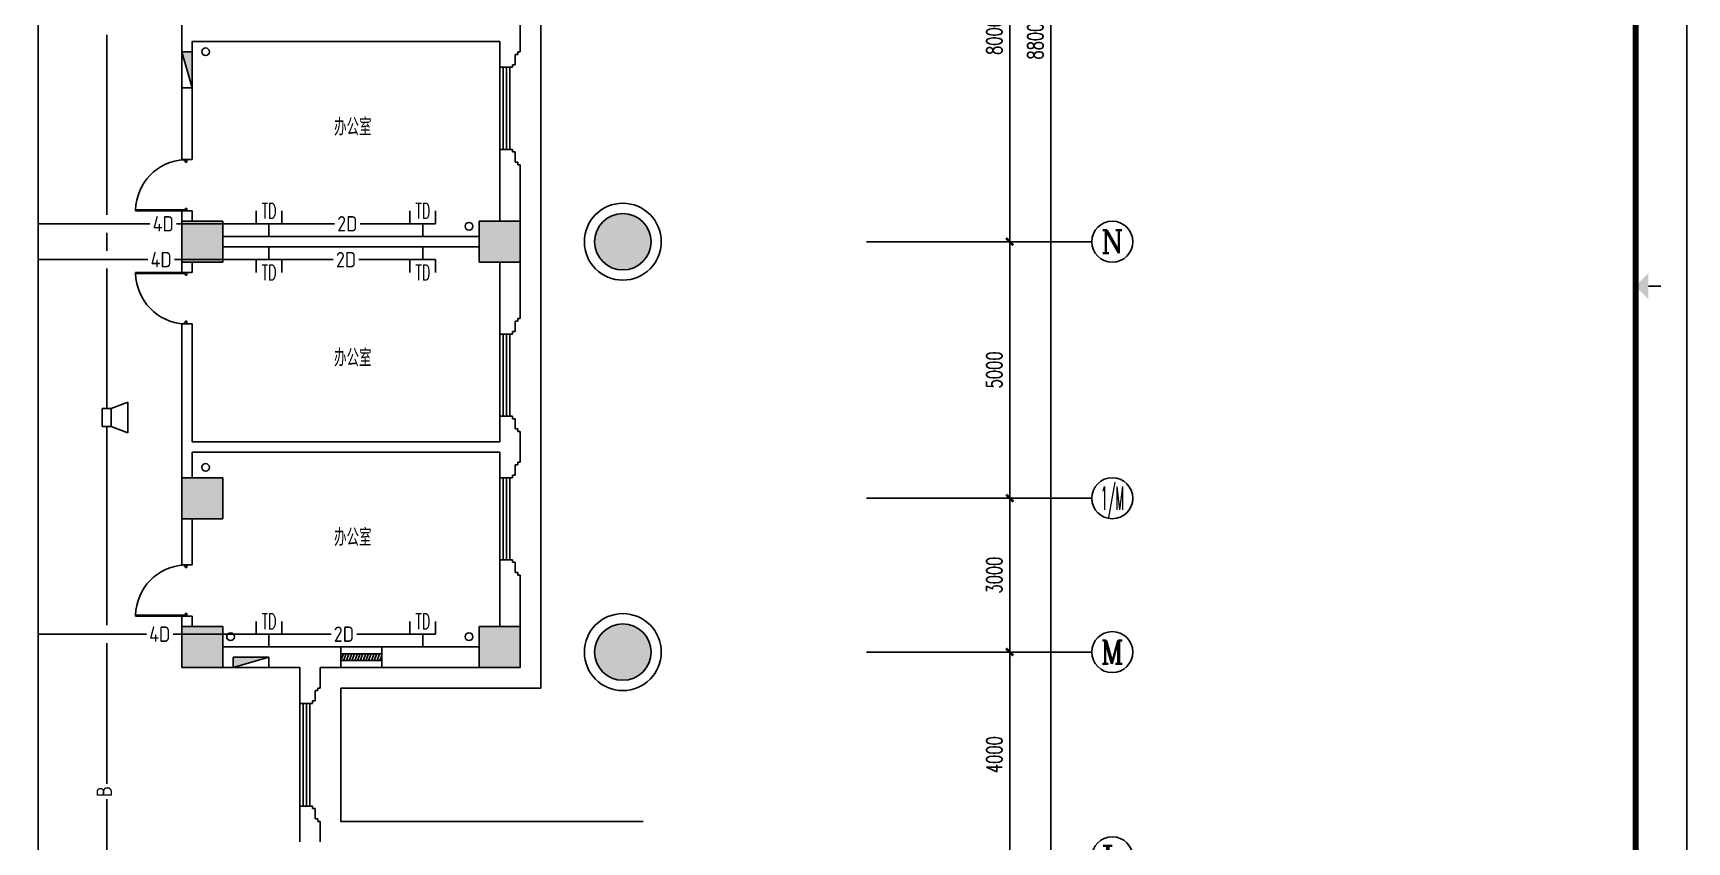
# Model space of a CAD drawing. Extents: x 190999 to 834799, y -200814 to 215286.
# Drawn here: x 802549 to 834799, y 85604 to 101371 of the extents above; entities that cross this region are included whole.
import ezdxf
from ezdxf.enums import TextEntityAlignment as Align

# ---------------------------------------------------------------- set-up
doc = ezdxf.new("R2010")
doc.units = 0
doc.header["$LTSCALE"] = 1000
doc.header["$MEASUREMENT"] = 0
for name, color, linetype in [('00-EQUIP', 3, 'Continuous'), ('00-SIG_TEXT', 7, 'Continuous'), ('00-WIRE-4', 6, 'Continuous'), ('A-墙线', 2, 'Continuous'), ('A-外包装修', 250, 'Continuous'), ('A-外窗', 145, 'Continuous'), ('A-门', 167, 'Continuous'), ('AXIS', 3, 'Continuous'), ('AXIS_TEXT', 7, 'Continuous'), ('COLUMN', 2, 'Continuous'), ('EQUIP_消火栓', 6, 'Continuous'), ('PUB_HATCH', 250, 'Continuous'), ('WALL', 4, 'Continuous'), ('WINDOW', 7, 'Continuous'), ('图框', 189, 'Continuous'), ('房间名称', 7, 'Continuous'), ('桥架', 1, 'Continuous'), ('雨水管', 3, 'Continuous')]:
    doc.layers.add(name, color=color, linetype=linetype)
doc.styles.add('-GBCBIGGBENOR', font='GBENOR.shx', dxfattribs={"bigfont": 'GBCBIG.shx'})
doc.styles.add('_COMPLEX', font='COMPLEX.shx', dxfattribs={"width": 0.5})
doc.styles.add('_TCH_AXIS', font='COMPLEX', dxfattribs={"bigfont": 'GBCBIG'})
doc.styles.add('_TCH_DIM', font='SIMPLEX', dxfattribs={"bigfont": 'GBCBIG'})
doc.styles.add('COMPLEX', font='COMPLEX')
doc.styles.add('DIM_FONT', font='SIMPLEX', dxfattribs={"width": 0.7, "bigfont": 'GBCBIG'})
doc.styles.get("Standard").update_dxf_attribs({"font": 'simhei.ttf'})
doc.dimstyles.new('DIMN', dxfattribs={"dimtxt": 300, "dimasz": 100, "dimexe": 250, "dimexo": 300, "dimgap": 150, "dimtad": 1, "dimdec": 0, "dimzin": 0, "dimdsep": 46, "dimtxsty": 'DIM_FONT', "dimblk": 'ARCHTICK', "dimcen": 0.09, "dimclrt": 7, "dimazin": 2, "dimtfac": 1, "dimtdec": 0, "dimtix": 1, "dimtmove": 2, "dimatfit": 3, "dimfxl": 0, "dimtolj": 1, "dimtzin": 0, "dimarcsym": 0})

# ---------------------------------------------------------------- blocks, each defined once
blk = doc.blocks.new('TJAD_TK_A0')
at = {"layer": '图框'}
blk.add_line((2162, 399.3), (973, 399.3), dxfattribs=at)
at = {"layer": '图框', "const_width": 0.3}
blk.add_lwpolyline([(1567.5, 391.74), (1567.5, 394.24)], dxfattribs=at)
at = {"layer": '图框', "const_width": 1.2}
blk.add_lwpolyline([(2152, -431.7), (2152, 389.3), (998, 389.3), (998, -431.7)], close=True, dxfattribs=at)
at = {"layer": '图框'}
blk.add_solid([(1565, 391.74), (1570, 391.74), (1567.5, 389.24)], dxfattribs=at)
blk = doc.blocks.new('$TwtSys$00000434')
for p, q in [((-0.5, 0.5), (-0.5, -0.5)), ((-0.5, -0.5), (0.5, 0.5)), ((0.5, 0.5), (-0.5, 0.5)), ((0.5, -0.5), (0.5, 0.5)), ((-0.5, -0.5), (0.5, -0.5))]:
    blk.add_line(p, q)
blk.add_solid([(0.5, -0.5), (0.5, 0.5), (-0.5, -0.5)])
blk = doc.blocks.new('m1000')
at = {"layer": 'A-墙线'}
for p, q in [((0, 0), (0, 200)), ((1000, 0), (1000, 200))]:
    blk.add_line(p, q, dxfattribs=at)
at = {"layer": 'A-门'}
for p, q in [((0, 1100), (0, 100)), ((0, 1100), (20, 1100)), ((20, 1100), (20, 150)), ((0, 150), (30, 150)), ((0, 100), (50, 100)), ((30, 150), (30, 130)), ((30, 130), (50, 130)), ((50, 130), (50, 100)), ((950, 130), (950, 100)), ((970, 130), (950, 130)), ((1000, 100), (950, 100)), ((970, 150), (970, 130)), ((1000, 150), (970, 150)), ((1000, 150), (1000, 100))]:
    blk.add_line(p, q, dxfattribs=at)
blk.add_arc((0, 100), 1000, 2.866, 88.854, dxfattribs=at)
blk = doc.blocks.new('$WINLIB2D$00000039')
at = {"color": 0}
for p, q in [((0.5, 0.5), (-0.5, 0.5)), ((-0.5, 0.167), (0.5, 0.167)), ((-0.452, -0.167), (-0.5, 0.084)), ((-0.384, -0.167), (-0.448, 0.167)), ((-0.316, -0.167), (-0.38, 0.167)), ((-0.248, -0.167), (-0.312, 0.167)), ((-0.18, -0.167), (-0.244, 0.167)), ((-0.112, -0.167), (-0.176, 0.167)), ((-0.044, -0.167), (-0.108, 0.167)), ((0.024, -0.167), (-0.04, 0.167)), ((0.092, -0.167), (0.028, 0.167)), ((0.16, -0.167), (0.096, 0.167)), ((0.228, -0.167), (0.164, 0.167)), ((0.296, -0.167), (0.232, 0.167)), ((0.364, -0.167), (0.3, 0.167)), ((0.432, -0.167), (0.368, 0.167)), ((0.5, -0.167), (0.436, 0.167)), ((-0.5, -0.167), (0.5, -0.167)), ((0.5, -0.5), (-0.5, -0.5))]:
    blk.add_line(p, q, dxfattribs=at)
blk = doc.blocks.new('_ArchTick')
at = {"const_width": 0.5}
blk.add_lwpolyline([(-0.7, -0.7), (0.7, 0.7)], dxfattribs=at)
blk = doc.blocks.new('*D559')
at = {"layer": 'AXIS', "color": 0, "lineweight": -2}
for p, q in [((820799, 89304), (821843, 89304)), ((821593, 85304), (821593, 89304)), ((820799, 85304), (821843, 85304))]:
    blk.add_line(p, q, dxfattribs=at)
at = {"layer": 'Defpoints', "color": 0}
for p in [(820499, 89304), (821593, 89304), (820499, 85304)]:
    blk.add_point(p, dxfattribs=at)
at = {"layer": 'AXIS', "color": 0, "lineweight": -2, "xscale": 100, "yscale": 100, "zscale": 100}
for p, rotation in [((821593, 89304), 90), ((821593, 85304), 270)]:
    blk.add_blockref('_ArchTick', p, dxfattribs=dict(at, rotation=rotation))
at = {"layer": 'AXIS', "color": 7, "insert": (821293, 87304), "char_height": 300, "attachment_point": 5, "rotation": 90, "style": 'DIM_FONT'}
blk.add_mtext('\\A1;4000', dxfattribs=at)
blk = doc.blocks.new('*D560')
at = {"layer": 'AXIS', "color": 0, "lineweight": -2}
for p, q in [((820799, 92304), (821843, 92304)), ((821593, 89304), (821593, 92304)), ((820799, 89304), (821843, 89304))]:
    blk.add_line(p, q, dxfattribs=at)
at = {"layer": 'Defpoints', "color": 0}
for p in [(820499, 92304), (821593, 92304), (820499, 89304)]:
    blk.add_point(p, dxfattribs=at)
at = {"layer": 'AXIS', "color": 0, "lineweight": -2, "xscale": 100, "yscale": 100, "zscale": 100}
for p, rotation in [((821593, 92304), 90), ((821593, 89304), 270)]:
    blk.add_blockref('_ArchTick', p, dxfattribs=dict(at, rotation=rotation))
at = {"layer": 'AXIS', "color": 7, "insert": (821293, 90804), "char_height": 300, "attachment_point": 5, "rotation": 90, "style": 'DIM_FONT'}
blk.add_mtext('\\A1;3000', dxfattribs=at)
blk = doc.blocks.new('*D561')
at = {"layer": 'AXIS', "color": 0, "lineweight": -2}
for p, q in [((820799, 97304), (821843, 97304)), ((821593, 92304), (821593, 97304)), ((820799, 92304), (821843, 92304))]:
    blk.add_line(p, q, dxfattribs=at)
at = {"layer": 'Defpoints', "color": 0}
for p in [(820499, 97304), (821593, 97304), (820499, 92304)]:
    blk.add_point(p, dxfattribs=at)
at = {"layer": 'AXIS', "color": 0, "lineweight": -2, "xscale": 100, "yscale": 100, "zscale": 100}
for p, rotation in [((821593, 97304), 90), ((821593, 92304), 270)]:
    blk.add_blockref('_ArchTick', p, dxfattribs=dict(at, rotation=rotation))
at = {"layer": 'AXIS', "color": 7, "insert": (821293, 94804), "char_height": 300, "attachment_point": 5, "rotation": 90, "style": 'DIM_FONT'}
blk.add_mtext('\\A1;5000', dxfattribs=at)
blk = doc.blocks.new('*D562')
at = {"layer": 'AXIS', "color": 0, "lineweight": -2}
for p, q in [((820799, 105304), (821843, 105304)), ((821593, 97304), (821593, 105304)), ((820799, 97304), (821843, 97304))]:
    blk.add_line(p, q, dxfattribs=at)
at = {"layer": 'Defpoints', "color": 0}
for p in [(820499, 105304), (821593, 105304), (820499, 97304)]:
    blk.add_point(p, dxfattribs=at)
at = {"layer": 'AXIS', "color": 0, "lineweight": -2, "xscale": 100, "yscale": 100, "zscale": 100}
for p, rotation in [((821593, 105304), 90), ((821593, 97304), 270)]:
    blk.add_blockref('_ArchTick', p, dxfattribs=dict(at, rotation=rotation))
at = {"layer": 'AXIS', "color": 7, "insert": (821293, 101304), "char_height": 300, "attachment_point": 5, "rotation": 90, "style": 'DIM_FONT'}
blk.add_mtext('\\A1;8000', dxfattribs=at)
blk = doc.blocks.new('*D576')
at = {"layer": 'AXIS', "color": 0, "lineweight": -2}
for p, q in [((820799, 145304), (822643, 145304)), ((822393, 57304), (822393, 145304)), ((820799, 57304), (822643, 57304))]:
    blk.add_line(p, q, dxfattribs=at)
at = {"layer": 'Defpoints', "color": 0}
for p in [(820499, 145304), (822393, 145304), (820499, 57304)]:
    blk.add_point(p, dxfattribs=at)
at = {"layer": 'AXIS', "color": 0, "lineweight": -2, "xscale": 100, "yscale": 100, "zscale": 100}
for p, rotation in [((822393, 145304), 90), ((822393, 57304), 270)]:
    blk.add_blockref('_ArchTick', p, dxfattribs=dict(at, rotation=rotation))
at = {"layer": 'AXIS', "color": 7, "insert": (822093, 101304), "char_height": 300, "attachment_point": 5, "rotation": 90, "style": 'DIM_FONT'}
blk.add_mtext('\\A1;88000', dxfattribs=at)
blk = doc.blocks.new('_AXISO')
blk.add_circle((0, 0), 0.5)
at = {"layer": 'AXIS_TEXT', "style": 'COMPLEX', "width": 1.041667}
blk.add_attdef('A', text='', height=0.56, dxfattribs=at).set_placement((-0.25, -0.28), (0.25, -0.28), align=Align.FIT)
blk = doc.blocks.new('_LINKPT1')
at = {"color": 0}
blk.add_line((0, 0), (0, 0), dxfattribs=at)
blk = doc.blocks.new('IO37IMB6')
for p, q in [((-0.5, 0.499), (-0.5, 0.999)), ((0.5, 0.999), (0.5, 0.499)), ((0.5, 0.499), (-0.5, 0.499)), ((0, 0.5), (0, 0))]:
    blk.add_line(p, q)
at = {"xscale": 0.002, "yscale": 0.002, "zscale": 0.002}
for p in [(0, 1.384), (-0.5, 0.499), (0, 0), (0.5, 0.499)]:
    blk.add_blockref('_LINKPT1', p, dxfattribs=at)
at = {"style": '_COMPLEX', "width": 0.6, "flags": 8}
blk.add_attdef('$TEXT$', text='', height=0.6, dxfattribs=at).set_placement((0, 1), align=Align.MIDDLE_CENTER)
at = {"flags": 9}
blk.add_attdef('A', (0, 0), '', height=0.00002, dxfattribs=at)
blk = doc.blocks.new('OS28WV87')
for p, q in [((0, 0.35), (0, -0.35)), ((0, 0.35), (0.35, 0.35)), ((0.35, 0.35), (1, 0.6)), ((0.35, 0.35), (0.35, -0.35)), ((1, 0.6), (1, -0.6)), ((0.35, -0.35), (0, -0.35)), ((1, -0.6), (0.35, -0.35))]:
    blk.add_line(p, q)
at = {"xscale": 0.002, "yscale": 0.002, "zscale": 0.002}
for p in [(0, 0), (0.175, 0.35), (1, 0), (0.175, -0.35)]:
    blk.add_blockref('_LINKPT1', p, dxfattribs=at)
at = {"flags": 9}
blk.add_attdef('A', (0, 0), '', height=0.00002, dxfattribs=at)

msp = doc.modelspace()

# ---------------------------------------------------------------- hatches: boundary and pattern name
at = {"layer": 'PUB_HATCH'}
for points in [[(814598.5, 97303.7, 1), (813498.5, 97303.7, 1)], [(805448.5, 97703.7), (805448.5, 96903.7), (806248.5, 96903.7), (806248.5, 97703.7)], [(811248.5, 97703.7), (811248.5, 96903.7), (812048.5, 96903.7), (812048.5, 97703.7)], [(805448.5, 91903.7), (806248.5, 91903.7), (806248.5, 92703.7), (805448.5, 92703.7)], [(805448.5, 89803.7), (805448.5, 89003.7), (806248.5, 89003.7), (806248.5, 89803.7)], [(811248.5, 89803.7), (811248.5, 89003.7), (812048.5, 89003.7), (812048.5, 89803.7)], [(814598.5, 89303.7, 1), (813498.5, 89303.7, 1)]]:
    msp.add_hatch(color=256, dxfattribs=at).paths.add_polyline_path(points)

# ---------------------------------------------------------------- linework, layer by layer
at = {"layer": '00-WIRE-4'}
for p, q in [((803986, 97828.2), (803986, 101337.5)), ((804827.9, 97653.2), (802648.5, 97653.2)), ((803986, 97129.2), (803986, 97478.2)), ((806898.5, 97653.2), (805347.2, 97653.2)), ((807398.5, 97653.2), (808425.6, 97653.2)), ((808926.2, 97653.2), (809898.5, 97653.2)), ((804786, 96954.2), (802648.5, 96954.2)), ((803986, 94053.7), (803986, 96779.2)), ((806898.5, 96954.2), (805305.2, 96954.2)), ((807398.5, 96954.2), (808401.7, 96954.2)), ((808902.3, 96954.2), (809898.5, 96954.2)), ((803986, 89828.2), (803986, 93703.7)), ((804758.7, 89653.2), (802648.5, 89653.2)), ((803986, 86738.8), (803986, 89478.2)), ((806898.5, 89653.2), (805277.9, 89653.2)), ((807398.5, 89653.2), (808359.3, 89653.2)), ((808859.9, 89653.2), (809898.5, 89653.2)), ((803986, 79203.7), (803986, 86433.8))]:
    msp.add_line(p, q, dxfattribs=at)
at = {"layer": 'A-墙线'}
for p, q in [((805448.5, 98903.7), (805448.5, 103703.7)), ((812048.5, 101003.7), (812048.5, 101603.7)), ((805648.5, 101203.7), (811648.5, 101203.7)), ((805648.5, 101203.7), (805648.5, 98903.7)), ((811648.5, 100703.7), (811648.5, 101203.7)), ((811998.5, 100953.7), (811948.5, 100953.7)), ((811948.5, 100953.7), (811948.5, 100753.7)), ((812048.5, 101003.7), (811998.5, 101003.7)), ((811998.5, 101003.7), (811998.5, 100953.7)), ((811898.5, 100703.7), (811648.5, 100703.7)), ((811898.5, 100753.7), (811898.5, 100703.7)), ((811948.5, 100753.7), (811898.5, 100753.7)), ((811648.5, 97703.7), (811648.5, 99103.7)), ((811898.5, 99103.7), (811648.5, 99103.7)), ((811898.5, 99053.7), (811898.5, 99103.7)), ((811948.5, 99053.7), (811898.5, 99053.7)), ((811948.5, 98853.7), (811948.5, 99053.7)), ((811998.5, 98853.7), (811948.5, 98853.7)), ((811998.5, 98803.7), (811998.5, 98853.7)), ((812048.5, 98803.7), (811998.5, 98803.7)), ((812048.5, 97703.7), (812048.5, 98803.7)), ((805448.5, 97703.7), (805448.5, 97903.7)), ((805648.5, 97703.7), (805648.5, 97903.7)), ((806248.5, 97403.7), (811248.5, 97403.7)), ((806248.5, 97203.7), (811248.5, 97203.7)), ((805448.5, 96703.7), (805448.5, 96903.7)), ((805648.5, 96703.7), (805648.5, 96903.7)), ((811648.5, 95503.7), (811648.5, 96903.7)), ((812048.5, 95803.7), (812048.5, 96903.7)), ((812048.5, 95803.7), (811998.5, 95803.7)), ((811998.5, 95803.7), (811998.5, 95753.7)), ((805448.5, 92703.7), (805448.5, 95703.7)), ((805648.5, 93403.7), (805648.5, 95703.7)), ((811898.5, 95503.7), (811648.5, 95503.7)), ((811898.5, 95553.7), (811898.5, 95503.7)), ((811948.5, 95553.7), (811898.5, 95553.7)), ((811998.5, 95753.7), (811948.5, 95753.7)), ((811948.5, 95753.7), (811948.5, 95553.7)), ((811648.5, 93403.7), (811648.5, 93903.7)), ((811898.5, 93903.7), (811648.5, 93903.7)), ((811898.5, 93853.7), (811898.5, 93903.7)), ((811948.5, 93853.7), (811898.5, 93853.7)), ((811948.5, 93653.7), (811948.5, 93853.7)), ((811998.5, 93653.7), (811948.5, 93653.7)), ((811998.5, 93603.7), (811998.5, 93653.7)), ((812048.5, 93603.7), (811998.5, 93603.7)), ((812048.5, 93003.7), (812048.5, 93603.7)), ((805648.5, 93403.7), (811648.5, 93403.7)), ((805648.5, 93203.7), (811648.5, 93203.7)), ((805648.5, 92703.7), (805648.5, 93203.7)), ((811648.5, 92703.7), (811648.5, 93203.7)), ((811998.5, 92953.7), (811948.5, 92953.7)), ((811948.5, 92953.7), (811948.5, 92753.7)), ((812048.5, 93003.7), (811998.5, 93003.7)), ((811998.5, 93003.7), (811998.5, 92953.7)), ((811898.5, 92703.7), (811648.5, 92703.7)), ((811898.5, 92753.7), (811898.5, 92703.7)), ((811948.5, 92753.7), (811898.5, 92753.7)), ((805448.5, 91003.7), (805448.5, 91903.7)), ((805648.5, 91003.7), (805648.5, 91903.7)), ((811648.5, 89803.7), (811648.5, 91103.7)), ((811898.5, 91103.7), (811648.5, 91103.7)), ((811898.5, 91053.7), (811898.5, 91103.7)), ((811948.5, 91053.7), (811898.5, 91053.7)), ((811948.5, 90853.7), (811948.5, 91053.7)), ((811998.5, 90853.7), (811948.5, 90853.7)), ((811998.5, 90803.7), (811998.5, 90853.7)), ((812048.5, 90803.7), (811998.5, 90803.7)), ((812048.5, 89803.7), (812048.5, 90803.7)), ((805448.5, 89803.7), (805448.5, 90003.7)), ((805648.5, 89803.7), (805648.5, 90003.7)), ((806248.5, 89403.7), (808548.5, 89403.7)), ((809348.5, 89403.7), (811248.5, 89403.7)), ((806248.5, 89003.7), (807748.5, 89003.7)), ((807748.5, 89003.7), (807748.5, 88303.7)), ((808148.5, 89003.7), (808148.5, 88603.7)), ((808148.5, 89003.7), (808548.5, 89003.7)), ((809348.5, 89003.7), (811248.5, 89003.7)), ((808098.5, 88553.7), (808048.5, 88553.7)), ((808048.5, 88553.7), (808048.5, 88353.7)), ((808148.5, 88603.7), (808098.5, 88603.7)), ((808098.5, 88603.7), (808098.5, 88553.7)), ((807998.5, 88303.7), (807748.5, 88303.7)), ((807998.5, 88353.7), (807998.5, 88303.7)), ((808048.5, 88353.7), (807998.5, 88353.7)), ((807748.5, 86303.7), (807748.5, 85603.7)), ((807998.5, 86303.7), (807748.5, 86303.7)), ((807998.5, 86253.7), (807998.5, 86303.7)), ((808048.5, 86253.7), (807998.5, 86253.7)), ((808048.5, 86053.7), (808048.5, 86253.7)), ((808098.5, 86053.7), (808048.5, 86053.7)), ((808098.5, 86003.7), (808098.5, 86053.7)), ((808148.5, 86003.7), (808098.5, 86003.7)), ((808148.5, 86003.7), (808148.5, 85603.7))]:
    msp.add_line(p, q, dxfattribs=at)
at = {"layer": 'A-外包装修'}
for p, q in [((812448.5, 88603.7), (812448.5, 114003.7)), ((808548.5, 88603.7), (812448.5, 88603.7)), ((808548.5, 86003.7), (808548.5, 88603.7)), ((814448.5, 86003.7), (808548.5, 86003.7))]:
    msp.add_line(p, q, dxfattribs=at)
for centre in [(814048.5, 97303.7), (814048.5, 89303.7)]:
    msp.add_circle(centre, 750, dxfattribs=at)
at = {"layer": 'A-外窗'}
for p, q in [((811648.5, 99103.7), (811648.5, 100703.7)), ((811718.5, 99103.7), (811718.5, 100703.7)), ((811778.5, 99103.7), (811778.5, 100703.7)), ((811848.5, 99103.7), (811848.5, 100703.7)), ((811648.5, 95503.7), (811648.5, 93903.7)), ((811718.5, 95503.7), (811718.5, 93903.7)), ((811778.5, 95503.7), (811778.5, 93903.7)), ((811848.5, 95503.7), (811848.5, 93903.7)), ((811648.5, 91103.7), (811648.5, 92703.7)), ((811718.5, 91103.7), (811718.5, 92703.7)), ((811778.5, 91103.7), (811778.5, 92703.7)), ((811848.5, 91103.7), (811848.5, 92703.7)), ((807748.5, 88303.7), (807748.5, 86303.7)), ((807818.5, 88303.7), (807818.5, 86303.7)), ((807878.5, 88303.7), (807878.5, 86303.7)), ((807948.5, 88303.7), (807948.5, 86303.7))]:
    msp.add_line(p, q, dxfattribs=at)
at = {"layer": 'AXIS'}
for p, q in [((818798.5, 97303.7), (823193, 97303.7)), ((818798.5, 92303.7), (823193, 92303.7)), ((818798.5, 89303.7), (823193, 89303.7))]:
    msp.add_line(p, q, dxfattribs=at)
at = {"layer": 'COLUMN'}
for p, q in [((805448.5, 97703.7), (805448.5, 96903.7)), ((806248.5, 97703.7), (805448.5, 97703.7)), ((806248.5, 96903.7), (806248.5, 97703.7)), ((811248.5, 97703.7), (811248.5, 96903.7)), ((812048.5, 97703.7), (811248.5, 97703.7)), ((812048.5, 96903.7), (812048.5, 97703.7)), ((805448.5, 96903.7), (806248.5, 96903.7)), ((811248.5, 96903.7), (812048.5, 96903.7)), ((806248.5, 92703.7), (805448.5, 92703.7)), ((805448.5, 92703.7), (805448.5, 91903.7)), ((806248.5, 91903.7), (806248.5, 92703.7)), ((805448.5, 91903.7), (806248.5, 91903.7)), ((805448.5, 89803.7), (805448.5, 89003.7)), ((806248.5, 89803.7), (805448.5, 89803.7)), ((806248.5, 89003.7), (806248.5, 89803.7)), ((811248.5, 89803.7), (811248.5, 89003.7)), ((812048.5, 89803.7), (811248.5, 89803.7)), ((812048.5, 89003.7), (812048.5, 89803.7)), ((805448.5, 89003.7), (806248.5, 89003.7)), ((811248.5, 89003.7), (812048.5, 89003.7))]:
    msp.add_line(p, q, dxfattribs=at)
for centre, start, end in [((814048.5, 97303.7), 0, 180), ((814048.5, 97303.7), 180, 0), ((814048.5, 89303.7), 0, 180), ((814048.5, 89303.7), 180, 0)]:
    msp.add_arc(centre, 550, start, end, dxfattribs=at)
at = {"layer": 'WALL'}
for p, q in [((808548.5, 89003.7), (808548.5, 89403.7)), ((809348.5, 89003.7), (809348.5, 89403.7))]:
    msp.add_line(p, q, dxfattribs=at)
at = {"layer": '桥架'}
msp.add_line((802648.5, 72003.7), (802648.5, 123003.7), dxfattribs=at)
at = {"layer": '雨水管'}
for centre in [(805912.9, 101006.3), (811048.5, 97603.7), (805912.9, 92903.7), (806398.8, 89603.7), (811048.5, 89603.7)]:
    msp.add_circle(centre, 75, dxfattribs=at)

# ---------------------------------------------------------------- block references
at = {"layer": '00-EQUIP'}
ref = msp.add_blockref('IO37IMB6', (807148.5, 97403.7), dxfattribs=dict(at, xscale=-500, yscale=500, zscale=500))
ref.add_attrib('$TEXT$', 'TD', dxfattribs={"layer": '0', "height": 300, "style": '_COMPLEX', "width": 0.6, "flags": 8}).set_placement((807148.5, 97903.7), align=Align.MIDDLE_CENTER)
ref = msp.add_blockref('IO37IMB6', (810148.5, 97403.7), dxfattribs=dict(at, xscale=-500, yscale=500, zscale=500))
ref.add_attrib('$TEXT$', 'TD', dxfattribs={"layer": '0', "height": 300, "style": '_COMPLEX', "width": 0.6, "flags": 8}).set_placement((810148.5, 97903.7), align=Align.MIDDLE_CENTER)
ref = msp.add_blockref('IO37IMB6', (807148.5, 97203.7), dxfattribs=dict(at, xscale=500, yscale=500, zscale=500, rotation=180))
ref.add_attrib('$TEXT$', 'TD', dxfattribs={"layer": '0', "height": 300, "style": '_COMPLEX', "width": 0.6, "flags": 8}).set_placement((807148.5, 96703.7), align=Align.MIDDLE_CENTER)
ref = msp.add_blockref('IO37IMB6', (810148.5, 97203.7), dxfattribs=dict(at, xscale=500, yscale=500, zscale=500, rotation=180))
ref.add_attrib('$TEXT$', 'TD', dxfattribs={"layer": '0', "height": 300, "style": '_COMPLEX', "width": 0.6, "flags": 8}).set_placement((810148.5, 96703.7), align=Align.MIDDLE_CENTER)
at = {"layer": '00-EQUIP', "xscale": 500, "yscale": 500, "zscale": 500}
msp.add_blockref('OS28WV87', (803898.5, 93878.7), dxfattribs=at)
at = {"layer": '00-EQUIP'}
ref = msp.add_blockref('IO37IMB6', (807148.5, 89403.7), dxfattribs=dict(at, xscale=-500, yscale=500, zscale=500))
ref.add_attrib('$TEXT$', 'TD', dxfattribs={"layer": '0', "height": 300, "style": '_COMPLEX', "width": 0.6, "flags": 8}).set_placement((807148.5, 89903.7), align=Align.MIDDLE_CENTER)
ref = msp.add_blockref('IO37IMB6', (810148.5, 89403.7), dxfattribs=dict(at, xscale=-500, yscale=500, zscale=500))
ref.add_attrib('$TEXT$', 'TD', dxfattribs={"layer": '0', "height": 300, "style": '_COMPLEX', "width": 0.6, "flags": 8}).set_placement((810148.5, 89903.7), align=Align.MIDDLE_CENTER)
at = {"layer": 'A-门', "rotation": 90}
for p in [(805648.5, 97903.7), (805648.5, 90003.7)]:
    msp.add_blockref('m1000', p, dxfattribs=at)
at = {"layer": 'A-门', "xscale": -1, "rotation": 90}
msp.add_blockref('m1000', (805648.5, 96701.7), dxfattribs=at)
at = {"layer": 'AXIS'}
ref = msp.add_blockref('_AXISO', (823593, 97303.7), dxfattribs=dict(at, xscale=800, yscale=800, zscale=800))
ref.add_attrib('A', 'N', dxfattribs={"layer": 'AXIS_TEXT', "height": 452.5, "style": '_TCH_AXIS', "width": 1.105263}).set_placement((823366.7, 97077.4), (823819.3, 97077.4), align=Align.FIT)
ref = msp.add_blockref('_AXISO', (823593, 92303.7), dxfattribs=dict(at, xscale=800, yscale=800, zscale=800))
ref.add_attrib('A', '1/M', dxfattribs={"layer": 'AXIS_TEXT', "height": 452.55, "style": '_TCH_AXIS', "width": 0.362069}).set_placement((823366.7, 92077.4), (823819.3, 92077.4), align=Align.FIT)
ref = msp.add_blockref('_AXISO', (823593, 89303.7), dxfattribs=dict(at, xscale=800, yscale=800, zscale=800))
ref.add_attrib('A', 'M', dxfattribs={"layer": 'AXIS_TEXT', "height": 452.5, "style": '_TCH_AXIS'}).set_placement((823366.7, 89077.4), (823819.3, 89077.4), align=Align.FIT)
ref = msp.add_blockref('_AXISO', (823593, 85303.7), dxfattribs=dict(at, xscale=800, yscale=800, zscale=800))
ref.add_attrib('A', 'L', dxfattribs={"layer": 'AXIS_TEXT', "height": 452.5, "style": '_TCH_AXIS', "width": 1.4}).set_placement((823366.7, 85077.4), (823819.3, 85077.4), align=Align.FIT)
at = {"layer": 'EQUIP_消火栓', "xscale": 700, "yscale": 200, "zscale": 700}
for p, rotation in [((805548.5, 100653.7), 90), ((806798.5, 89103.7), 180)]:
    msp.add_blockref('$TwtSys$00000434', p, dxfattribs=dict(at, rotation=rotation))
at = {"layer": 'WINDOW', "xscale": 800, "yscale": -400, "zscale": 800, "rotation": 180}
msp.add_blockref('$WINLIB2D$00000039', (808948.5, 89203.7), dxfattribs=at)
at = {"layer": '图框', "xscale": 100, "yscale": 100, "zscale": 100, "rotation": 270}
msp.add_blockref('TJAD_TK_A0', (794868.8, 253186.5), dxfattribs=at)

# ---------------------------------------------------------------- texts
at = {"layer": '00-SIG_TEXT', "style": '-GBCBIGGBENOR'}
for s, p in [('4D', (805087.6, 97653.2)), ('2D', (808675.9, 97653.2)), ('4D', (805045.6, 96954.2)), ('2D', (808652, 96954.2)), ('4D', (805018.3, 89653.2)), ('2D', (808609.6, 89653.2))]:
    msp.add_text(s, height=300, dxfattribs=at).set_placement(p, align=Align.MIDDLE_CENTER)
msp.add_text('B', height=300, rotation=90, dxfattribs=at).set_placement((803936, 86586.3), align=Align.MIDDLE_CENTER)
at = {"layer": '房间名称', "style": '_TCH_DIM'}
for p in [(808418.1, 99372.1), (808418.1, 94872.1), (808418.1, 91372.1)]:
    msp.add_text('办公室', height=337.59, dxfattribs=at).set_placement(p)

# ---------------------------------------------------------------- dimensions: what is measured, and where the dimension line sits
at = {"layer": 'AXIS'}
for p1, p2, distance, picture, middle in [((820498.5, 57303.7), (820498.5, 145303.7), -1894.4, '*D576', (822093, 101303.7)), ((820498.5, 97303.7), (820498.5, 105303.7), -1094.4, '*D562', (821293, 101303.7)), ((820498.5, 92303.7), (820498.5, 97303.7), -1094.4, '*D561', (821293, 94803.7)), ((820498.5, 89303.7), (820498.5, 92303.7), -1094.4, '*D560', (821293, 90803.7)), ((820498.5, 85303.7), (820498.5, 89303.7), -1094.4, '*D559', (821293, 87303.7))]:
    dim = msp.add_aligned_dim(p1=p1, p2=p2, distance=distance, dimstyle='DIMN', dxfattribs=at)
    dim.commit()
    dim.dimension.update_dxf_attribs({"geometry": picture, "text_midpoint": middle})

doc.saveas('drawing.dxf')
